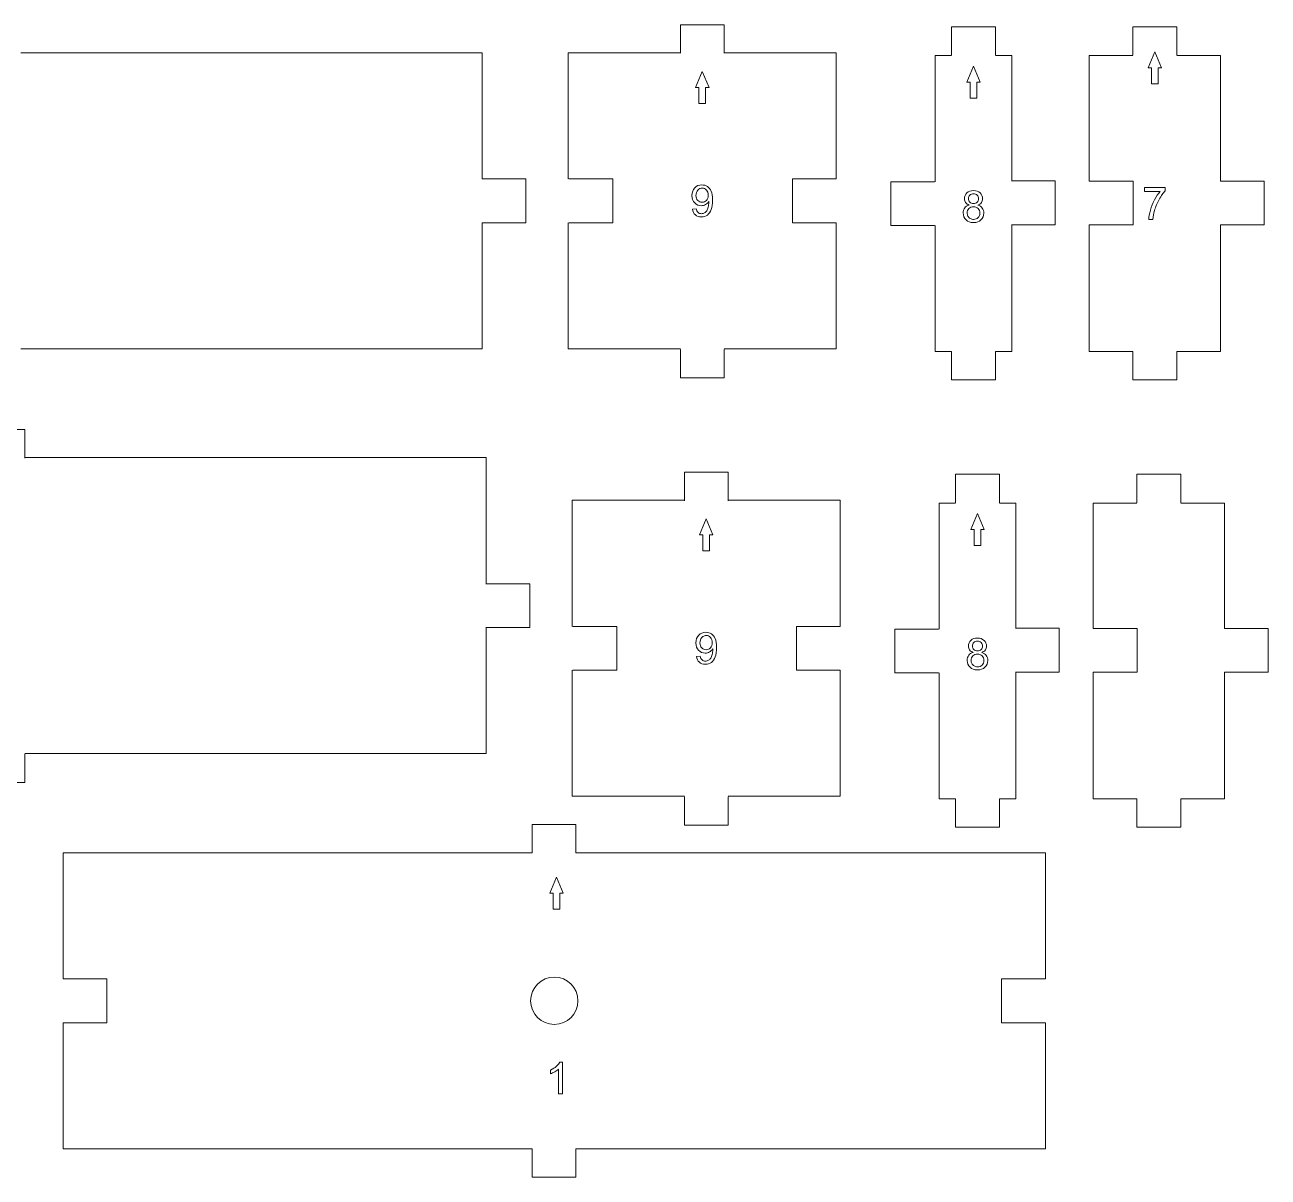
# Model space of a CAD drawing. Header units: millimetres. Extents: x -297 to 229, y 15 to 140.
# Drawn here: x -166.2 to -32.7, y 14.9 to 138.5 of the extents above; entities that cross this region are included whole.
import ezdxf

# ---------------------------------------------------------------- set-up
doc = ezdxf.new("R2010")
doc.units = ezdxf.units.MM
doc.header["$MEASUREMENT"] = 0
doc.layers.add('Layer 1', color=7, linetype='Continuous')

msp = doc.modelspace()

# ---------------------------------------------------------------- linework, layer by layer
at = {"layer": 'Layer 1', "color": 250, "lineweight": 9}
for points, knots in [([(-95.8258, 135.4795), (-95.8258, 135.4795), (-95.8258, 138.5275), (-95.8258, 138.5275), (-95.8258, 138.5275), (-95.8258, 138.5275), (-91.1268, 138.5275), (-91.1268, 138.5275), (-91.1268, 138.5275), (-91.1268, 138.5275), (-91.1268, 135.4795), (-91.1268, 135.4795)], [0, 0, 0, 0, 0.25, 0.25, 0.25, 0.25, 0.5, 0.5, 0.5, 0.5, 1, 1, 1, 1]), ([(-66.7156, 135.263), (-66.7156, 135.263), (-66.7156, 138.311), (-66.7156, 138.311), (-66.7156, 138.311), (-66.7156, 138.311), (-62.0166, 138.311), (-62.0166, 138.311), (-62.0166, 138.311), (-62.0166, 138.311), (-62.0166, 135.263), (-62.0166, 135.263)], [0, 0, 0, 0, 0.25, 0.25, 0.25, 0.25, 0.5, 0.5, 0.5, 0.5, 1, 1, 1, 1]), ([(-47.2583, 135.263), (-47.2583, 135.263), (-47.2583, 138.311), (-47.2583, 138.311), (-47.2583, 138.311), (-47.2583, 138.311), (-42.5593, 138.311), (-42.5593, 138.311), (-42.5593, 138.311), (-42.5593, 138.311), (-42.5593, 135.263), (-42.5593, 135.263)], [0, 0, 0, 0, 0.25, 0.25, 0.25, 0.25, 0.5, 0.5, 0.5, 0.5, 1, 1, 1, 1]), ([(-166.603, 135.5224), (-166.603, 135.5224), (-117.0831, 135.5224), (-117.0831, 135.5224), (-117.0831, 135.5224), (-117.0831, 135.5224), (-117.0831, 121.9968), (-117.0831, 121.9968)], [0, 0, 0, 0, 0.33333333, 0.33333333, 0.33333333, 0.33333333, 1, 1, 1, 1]), ([(-107.8558, 121.9912), (-107.8558, 121.9912), (-107.8558, 135.5168), (-107.8558, 135.5168), (-107.8558, 135.5168), (-107.8558, 135.5168), (-95.8258, 135.5168), (-95.8258, 135.5168)], [0, 0, 0, 0, 0.33333333, 0.33333333, 0.33333333, 0.33333333, 1, 1, 1, 1]), ([(-91.1268, 135.5168), (-91.1268, 135.5168), (-79.0968, 135.5168), (-79.0968, 135.5168), (-79.0968, 135.5168), (-79.0968, 135.5168), (-79.0968, 121.9912), (-79.0968, 121.9912)], [0, 0, 0, 0, 0.33333333, 0.33333333, 0.33333333, 0.33333333, 1, 1, 1, 1]), ([(-68.4922, 121.7004), (-68.4922, 121.7004), (-68.4922, 135.226), (-68.4922, 135.226), (-68.4922, 135.226), (-68.4922, 135.226), (-66.7156, 135.226), (-66.7156, 135.226)], [0, 0, 0, 0, 0.33333333, 0.33333333, 0.33333333, 0.33333333, 1, 1, 1, 1]), ([(-62.0166, 135.226), (-62.0166, 135.226), (-60.24, 135.226), (-60.24, 135.226), (-60.24, 135.226), (-60.24, 135.226), (-60.24, 121.7831), (-60.24, 121.7831)], [0, 0, 0, 0, 0.33333333, 0.33333333, 0.33333333, 0.33333333, 1, 1, 1, 1]), ([(-51.9446, 121.7747), (-51.9446, 121.7747), (-51.9446, 135.2292), (-51.9446, 135.2292), (-51.9446, 135.2292), (-51.9446, 135.2292), (-47.2583, 135.2292), (-47.2583, 135.2292)], [0, 0, 0, 0, 0.33333333, 0.33333333, 0.33333333, 0.33333333, 1, 1, 1, 1]), ([(-42.5593, 135.2292), (-42.5593, 135.2292), (-37.873, 135.2292), (-37.873, 135.2292), (-37.873, 135.2292), (-37.873, 135.2292), (-37.873, 121.7745), (-37.873, 121.7745)], [0, 0, 0, 0, 0.33333333, 0.33333333, 0.33333333, 0.33333333, 1, 1, 1, 1]), ([(-117.1159, 121.9968), (-117.1159, 121.9968), (-112.4169, 121.9968), (-112.4169, 121.9968), (-112.4169, 121.9968), (-112.4169, 121.9968), (-112.4169, 117.298), (-112.4169, 117.298), (-112.4169, 117.298), (-112.4169, 117.298), (-117.1159, 117.298), (-117.1159, 117.298)], [0, 0, 0, 0, 0.25, 0.25, 0.25, 0.25, 0.5, 0.5, 0.5, 0.5, 1, 1, 1, 1]), ([(-107.7873, 121.9912), (-107.7873, 121.9912), (-103.0883, 121.9912), (-103.0883, 121.9912), (-103.0883, 121.9912), (-103.0883, 121.9912), (-103.0883, 117.2924), (-103.0883, 117.2924), (-103.0883, 117.2924), (-103.0883, 117.2924), (-107.7873, 117.2924), (-107.7873, 117.2924)], [0, 0, 0, 0, 0.25, 0.25, 0.25, 0.25, 0.5, 0.5, 0.5, 0.5, 1, 1, 1, 1]), ([(-79.0968, 117.2924), (-79.0968, 117.2924), (-83.7958, 117.2924), (-83.7958, 117.2924), (-83.7958, 117.2924), (-83.7958, 117.2924), (-83.7958, 121.9912), (-83.7958, 121.9912), (-83.7958, 121.9912), (-83.7958, 121.9912), (-79.0968, 121.9912), (-79.0968, 121.9912)], [0, 0, 0, 0, 0.25, 0.25, 0.25, 0.25, 0.5, 0.5, 0.5, 0.5, 1, 1, 1, 1]), ([(-68.5378, 117.0016), (-68.5378, 117.0016), (-73.2368, 117.0016), (-73.2368, 117.0016), (-73.2368, 117.0016), (-73.2368, 117.0016), (-73.2368, 121.7004), (-73.2368, 121.7004), (-73.2368, 121.7004), (-73.2368, 121.7004), (-68.5378, 121.7004), (-68.5378, 121.7004)], [0, 0, 0, 0, 0.25, 0.25, 0.25, 0.25, 0.5, 0.5, 0.5, 0.5, 1, 1, 1, 1]), ([(-60.2936, 121.7831), (-60.2936, 121.7831), (-55.5946, 121.7831), (-55.5946, 121.7831), (-55.5946, 121.7831), (-55.5946, 121.7831), (-55.5946, 117.0843), (-55.5946, 117.0843), (-55.5946, 117.0843), (-55.5946, 117.0843), (-60.2936, 117.0843), (-60.2936, 117.0843)], [0, 0, 0, 0, 0.25, 0.25, 0.25, 0.25, 0.5, 0.5, 0.5, 0.5, 1, 1, 1, 1]), ([(-51.9446, 121.7747), (-51.9446, 121.7747), (-47.2456, 121.7747), (-47.2456, 121.7747), (-47.2456, 121.7747), (-47.2456, 121.7747), (-47.2456, 117.0759), (-47.2456, 117.0759), (-47.2456, 117.0759), (-47.2456, 117.0759), (-51.9446, 117.0759), (-51.9446, 117.0759)], [0, 0, 0, 0, 0.25, 0.25, 0.25, 0.25, 0.5, 0.5, 0.5, 0.5, 1, 1, 1, 1]), ([(-37.873, 121.7745), (-37.873, 121.7745), (-33.174, 121.7745), (-33.174, 121.7745), (-33.174, 121.7745), (-33.174, 121.7745), (-33.174, 117.0757), (-33.174, 117.0757), (-33.174, 117.0757), (-33.174, 117.0757), (-37.873, 117.0757), (-37.873, 117.0757)], [0, 0, 0, 0, 0.25, 0.25, 0.25, 0.25, 0.5, 0.5, 0.5, 0.5, 1, 1, 1, 1]), ([(-117.0831, 117.298), (-117.0831, 117.298), (-117.0831, 103.7724), (-117.0831, 103.7724), (-117.0831, 103.7724), (-117.0831, 103.7724), (-166.603, 103.7724), (-166.603, 103.7724)], [0, 0, 0, 0, 0.33333333, 0.33333333, 0.33333333, 0.33333333, 1, 1, 1, 1]), ([(-95.8258, 103.7668), (-95.8258, 103.7668), (-107.8558, 103.7668), (-107.8558, 103.7668), (-107.8558, 103.7668), (-107.8558, 103.7668), (-107.8558, 117.2924), (-107.8558, 117.2924)], [0, 0, 0, 0, 0.33333333, 0.33333333, 0.33333333, 0.33333333, 1, 1, 1, 1]), ([(-79.0968, 117.2924), (-79.0968, 117.2924), (-79.0968, 103.7668), (-79.0968, 103.7668), (-79.0968, 103.7668), (-79.0968, 103.7668), (-91.1268, 103.7668), (-91.1268, 103.7668)], [0, 0, 0, 0, 0.33333333, 0.33333333, 0.33333333, 0.33333333, 1, 1, 1, 1]), ([(-66.7156, 103.476), (-66.7156, 103.476), (-68.4922, 103.476), (-68.4922, 103.476), (-68.4922, 103.476), (-68.4922, 103.476), (-68.4922, 117.0016), (-68.4922, 117.0016)], [0, 0, 0, 0, 0.33333333, 0.33333333, 0.33333333, 0.33333333, 1, 1, 1, 1]), ([(-60.24, 117.0843), (-60.24, 117.0843), (-60.24, 103.476), (-60.24, 103.476), (-60.24, 103.476), (-60.24, 103.476), (-62.0166, 103.476), (-62.0166, 103.476)], [0, 0, 0, 0, 0.33333333, 0.33333333, 0.33333333, 0.33333333, 1, 1, 1, 1]), ([(-47.2583, 103.4792), (-47.2583, 103.4792), (-51.9446, 103.4792), (-51.9446, 103.4792), (-51.9446, 103.4792), (-51.9446, 103.4792), (-51.9446, 117.0759), (-51.9446, 117.0759)], [0, 0, 0, 0, 0.33333333, 0.33333333, 0.33333333, 0.33333333, 1, 1, 1, 1]), ([(-37.873, 117.0757), (-37.873, 117.0757), (-37.873, 103.4792), (-37.873, 103.4792), (-37.873, 103.4792), (-37.873, 103.4792), (-42.5593, 103.4792), (-42.5593, 103.4792)], [0, 0, 0, 0, 0.33333333, 0.33333333, 0.33333333, 0.33333333, 1, 1, 1, 1]), ([(-91.1268, 103.7101), (-91.1268, 103.7101), (-91.1268, 100.6621), (-91.1268, 100.6621), (-91.1268, 100.6621), (-91.1268, 100.6621), (-95.8258, 100.6621), (-95.8258, 100.6621), (-95.8258, 100.6621), (-95.8258, 100.6621), (-95.8258, 103.7101), (-95.8258, 103.7101)], [0, 0, 0, 0, 0.25, 0.25, 0.25, 0.25, 0.5, 0.5, 0.5, 0.5, 1, 1, 1, 1]), ([(-62.0166, 103.484), (-62.0166, 103.484), (-62.0166, 100.436), (-62.0166, 100.436), (-62.0166, 100.436), (-62.0166, 100.436), (-66.7156, 100.436), (-66.7156, 100.436), (-66.7156, 100.436), (-66.7156, 100.436), (-66.7156, 103.484), (-66.7156, 103.484)], [0, 0, 0, 0, 0.25, 0.25, 0.25, 0.25, 0.5, 0.5, 0.5, 0.5, 1, 1, 1, 1]), ([(-42.5593, 103.4936), (-42.5593, 103.4936), (-42.5593, 100.4456), (-42.5593, 100.4456), (-42.5593, 100.4456), (-42.5593, 100.4456), (-47.2583, 100.4456), (-47.2583, 100.4456), (-47.2583, 100.4456), (-47.2583, 100.4456), (-47.2583, 103.4936), (-47.2583, 103.4936)], [0, 0, 0, 0, 0.25, 0.25, 0.25, 0.25, 0.5, 0.5, 0.5, 0.5, 1, 1, 1, 1]), ([(-170.8763, 92.0518), (-170.8763, 92.0518), (-170.8763, 95.0998), (-170.8763, 95.0998), (-170.8763, 95.0998), (-170.8763, 95.0998), (-166.1773, 95.0998), (-166.1773, 95.0998), (-166.1773, 95.0998), (-166.1773, 95.0998), (-166.1773, 92.0518), (-166.1773, 92.0518)], [0, 0, 0, 0, 0.25, 0.25, 0.25, 0.25, 0.5, 0.5, 0.5, 0.5, 1, 1, 1, 1]), ([(-166.1773, 92.0891), (-166.1773, 92.0891), (-116.6574, 92.0891), (-116.6574, 92.0891), (-116.6574, 92.0891), (-116.6574, 92.0891), (-116.6574, 78.5635), (-116.6574, 78.5635)], [0, 0, 0, 0, 0.33333333, 0.33333333, 0.33333333, 0.33333333, 1, 1, 1, 1]), ([(-95.4001, 87.4742), (-95.4001, 87.4742), (-95.4001, 90.5222), (-95.4001, 90.5222), (-95.4001, 90.5222), (-95.4001, 90.5222), (-90.7011, 90.5222), (-90.7011, 90.5222), (-90.7011, 90.5222), (-90.7011, 90.5222), (-90.7011, 87.4742), (-90.7011, 87.4742)], [0, 0, 0, 0, 0.25, 0.25, 0.25, 0.25, 0.5, 0.5, 0.5, 0.5, 1, 1, 1, 1]), ([(-66.2899, 87.2577), (-66.2899, 87.2577), (-66.2899, 90.3057), (-66.2899, 90.3057), (-66.2899, 90.3057), (-66.2899, 90.3057), (-61.5909, 90.3057), (-61.5909, 90.3057), (-61.5909, 90.3057), (-61.5909, 90.3057), (-61.5909, 87.2577), (-61.5909, 87.2577)], [0, 0, 0, 0, 0.25, 0.25, 0.25, 0.25, 0.5, 0.5, 0.5, 0.5, 1, 1, 1, 1]), ([(-46.8326, 87.2577), (-46.8326, 87.2577), (-46.8326, 90.3057), (-46.8326, 90.3057), (-46.8326, 90.3057), (-46.8326, 90.3057), (-42.1336, 90.3057), (-42.1336, 90.3057), (-42.1336, 90.3057), (-42.1336, 90.3057), (-42.1336, 87.2577), (-42.1336, 87.2577)], [0, 0, 0, 0, 0.25, 0.25, 0.25, 0.25, 0.5, 0.5, 0.5, 0.5, 1, 1, 1, 1]), ([(-107.4301, 73.9859), (-107.4301, 73.9859), (-107.4301, 87.5115), (-107.4301, 87.5115), (-107.4301, 87.5115), (-107.4301, 87.5115), (-95.4001, 87.5115), (-95.4001, 87.5115)], [0, 0, 0, 0, 0.33333333, 0.33333333, 0.33333333, 0.33333333, 1, 1, 1, 1]), ([(-90.7011, 87.5115), (-90.7011, 87.5115), (-78.6711, 87.5115), (-78.6711, 87.5115), (-78.6711, 87.5115), (-78.6711, 87.5115), (-78.6711, 73.9859), (-78.6711, 73.9859)], [0, 0, 0, 0, 0.33333333, 0.33333333, 0.33333333, 0.33333333, 1, 1, 1, 1]), ([(-68.0665, 73.6951), (-68.0665, 73.6951), (-68.0665, 87.2207), (-68.0665, 87.2207), (-68.0665, 87.2207), (-68.0665, 87.2207), (-66.2899, 87.2207), (-66.2899, 87.2207)], [0, 0, 0, 0, 0.33333333, 0.33333333, 0.33333333, 0.33333333, 1, 1, 1, 1]), ([(-61.5909, 87.2207), (-61.5909, 87.2207), (-59.8143, 87.2207), (-59.8143, 87.2207), (-59.8143, 87.2207), (-59.8143, 87.2207), (-59.8143, 73.7778), (-59.8143, 73.7778)], [0, 0, 0, 0, 0.33333333, 0.33333333, 0.33333333, 0.33333333, 1, 1, 1, 1]), ([(-51.5189, 73.7694), (-51.5189, 73.7694), (-51.5189, 87.2239), (-51.5189, 87.2239), (-51.5189, 87.2239), (-51.5189, 87.2239), (-46.8326, 87.2239), (-46.8326, 87.2239)], [0, 0, 0, 0, 0.33333333, 0.33333333, 0.33333333, 0.33333333, 1, 1, 1, 1]), ([(-42.1336, 87.2239), (-42.1336, 87.2239), (-37.4473, 87.2239), (-37.4473, 87.2239), (-37.4473, 87.2239), (-37.4473, 87.2239), (-37.4473, 73.7692), (-37.4473, 73.7692)], [0, 0, 0, 0, 0.33333333, 0.33333333, 0.33333333, 0.33333333, 1, 1, 1, 1]), ([(-116.6902, 78.5635), (-116.6902, 78.5635), (-111.9912, 78.5635), (-111.9912, 78.5635), (-111.9912, 78.5635), (-111.9912, 78.5635), (-111.9912, 73.8647), (-111.9912, 73.8647), (-111.9912, 73.8647), (-111.9912, 73.8647), (-116.6902, 73.8647), (-116.6902, 73.8647)], [0, 0, 0, 0, 0.25, 0.25, 0.25, 0.25, 0.5, 0.5, 0.5, 0.5, 1, 1, 1, 1]), ([(-116.6574, 73.8647), (-116.6574, 73.8647), (-116.6574, 60.3391), (-116.6574, 60.3391), (-116.6574, 60.3391), (-116.6574, 60.3391), (-166.1773, 60.3391), (-166.1773, 60.3391)], [0, 0, 0, 0, 0.33333333, 0.33333333, 0.33333333, 0.33333333, 1, 1, 1, 1]), ([(-107.3616, 73.9859), (-107.3616, 73.9859), (-102.6626, 73.9859), (-102.6626, 73.9859), (-102.6626, 73.9859), (-102.6626, 73.9859), (-102.6626, 69.2871), (-102.6626, 69.2871), (-102.6626, 69.2871), (-102.6626, 69.2871), (-107.3616, 69.2871), (-107.3616, 69.2871)], [0, 0, 0, 0, 0.25, 0.25, 0.25, 0.25, 0.5, 0.5, 0.5, 0.5, 1, 1, 1, 1]), ([(-78.6711, 69.2871), (-78.6711, 69.2871), (-83.3701, 69.2871), (-83.3701, 69.2871), (-83.3701, 69.2871), (-83.3701, 69.2871), (-83.3701, 73.9859), (-83.3701, 73.9859), (-83.3701, 73.9859), (-83.3701, 73.9859), (-78.6711, 73.9859), (-78.6711, 73.9859)], [0, 0, 0, 0, 0.25, 0.25, 0.25, 0.25, 0.5, 0.5, 0.5, 0.5, 1, 1, 1, 1]), ([(-68.1121, 68.9963), (-68.1121, 68.9963), (-72.8111, 68.9963), (-72.8111, 68.9963), (-72.8111, 68.9963), (-72.8111, 68.9963), (-72.8111, 73.6951), (-72.8111, 73.6951), (-72.8111, 73.6951), (-72.8111, 73.6951), (-68.1121, 73.6951), (-68.1121, 73.6951)], [0, 0, 0, 0, 0.25, 0.25, 0.25, 0.25, 0.5, 0.5, 0.5, 0.5, 1, 1, 1, 1]), ([(-59.8679, 73.7778), (-59.8679, 73.7778), (-55.1689, 73.7778), (-55.1689, 73.7778), (-55.1689, 73.7778), (-55.1689, 73.7778), (-55.1689, 69.079), (-55.1689, 69.079), (-55.1689, 69.079), (-55.1689, 69.079), (-59.8679, 69.079), (-59.8679, 69.079)], [0, 0, 0, 0, 0.25, 0.25, 0.25, 0.25, 0.5, 0.5, 0.5, 0.5, 1, 1, 1, 1]), ([(-51.5189, 73.7694), (-51.5189, 73.7694), (-46.8199, 73.7694), (-46.8199, 73.7694), (-46.8199, 73.7694), (-46.8199, 73.7694), (-46.8199, 69.0706), (-46.8199, 69.0706), (-46.8199, 69.0706), (-46.8199, 69.0706), (-51.5189, 69.0706), (-51.5189, 69.0706)], [0, 0, 0, 0, 0.25, 0.25, 0.25, 0.25, 0.5, 0.5, 0.5, 0.5, 1, 1, 1, 1]), ([(-37.4473, 73.7692), (-37.4473, 73.7692), (-32.7483, 73.7692), (-32.7483, 73.7692), (-32.7483, 73.7692), (-32.7483, 73.7692), (-32.7483, 69.0704), (-32.7483, 69.0704), (-32.7483, 69.0704), (-32.7483, 69.0704), (-37.4473, 69.0704), (-37.4473, 69.0704)], [0, 0, 0, 0, 0.25, 0.25, 0.25, 0.25, 0.5, 0.5, 0.5, 0.5, 1, 1, 1, 1]), ([(-95.4001, 55.7615), (-95.4001, 55.7615), (-107.4301, 55.7615), (-107.4301, 55.7615), (-107.4301, 55.7615), (-107.4301, 55.7615), (-107.4301, 69.2871), (-107.4301, 69.2871)], [0, 0, 0, 0, 0.33333333, 0.33333333, 0.33333333, 0.33333333, 1, 1, 1, 1]), ([(-78.6711, 69.2871), (-78.6711, 69.2871), (-78.6711, 55.7615), (-78.6711, 55.7615), (-78.6711, 55.7615), (-78.6711, 55.7615), (-90.7011, 55.7615), (-90.7011, 55.7615)], [0, 0, 0, 0, 0.33333333, 0.33333333, 0.33333333, 0.33333333, 1, 1, 1, 1]), ([(-66.2899, 55.4707), (-66.2899, 55.4707), (-68.0665, 55.4707), (-68.0665, 55.4707), (-68.0665, 55.4707), (-68.0665, 55.4707), (-68.0665, 68.9963), (-68.0665, 68.9963)], [0, 0, 0, 0, 0.33333333, 0.33333333, 0.33333333, 0.33333333, 1, 1, 1, 1]), ([(-59.8143, 69.079), (-59.8143, 69.079), (-59.8143, 55.4707), (-59.8143, 55.4707), (-59.8143, 55.4707), (-59.8143, 55.4707), (-61.5909, 55.4707), (-61.5909, 55.4707)], [0, 0, 0, 0, 0.33333333, 0.33333333, 0.33333333, 0.33333333, 1, 1, 1, 1]), ([(-46.8326, 55.4739), (-46.8326, 55.4739), (-51.5189, 55.4739), (-51.5189, 55.4739), (-51.5189, 55.4739), (-51.5189, 55.4739), (-51.5189, 69.0706), (-51.5189, 69.0706)], [0, 0, 0, 0, 0.33333333, 0.33333333, 0.33333333, 0.33333333, 1, 1, 1, 1]), ([(-37.4473, 69.0704), (-37.4473, 69.0704), (-37.4473, 55.4739), (-37.4473, 55.4739), (-37.4473, 55.4739), (-37.4473, 55.4739), (-42.1336, 55.4739), (-42.1336, 55.4739)], [0, 0, 0, 0, 0.33333333, 0.33333333, 0.33333333, 0.33333333, 1, 1, 1, 1]), ([(-166.1773, 60.2824), (-166.1773, 60.2824), (-166.1773, 57.2344), (-166.1773, 57.2344), (-166.1773, 57.2344), (-166.1773, 57.2344), (-170.8763, 57.2344), (-170.8763, 57.2344), (-170.8763, 57.2344), (-170.8763, 57.2344), (-170.8763, 60.2824), (-170.8763, 60.2824)], [0, 0, 0, 0, 0.25, 0.25, 0.25, 0.25, 0.5, 0.5, 0.5, 0.5, 1, 1, 1, 1]), ([(-90.7011, 55.7048), (-90.7011, 55.7048), (-90.7011, 52.6568), (-90.7011, 52.6568), (-90.7011, 52.6568), (-90.7011, 52.6568), (-95.4001, 52.6568), (-95.4001, 52.6568), (-95.4001, 52.6568), (-95.4001, 52.6568), (-95.4001, 55.7048), (-95.4001, 55.7048)], [0, 0, 0, 0, 0.25, 0.25, 0.25, 0.25, 0.5, 0.5, 0.5, 0.5, 1, 1, 1, 1]), ([(-61.5909, 55.4787), (-61.5909, 55.4787), (-61.5909, 52.4307), (-61.5909, 52.4307), (-61.5909, 52.4307), (-61.5909, 52.4307), (-66.2899, 52.4307), (-66.2899, 52.4307), (-66.2899, 52.4307), (-66.2899, 52.4307), (-66.2899, 55.4787), (-66.2899, 55.4787)], [0, 0, 0, 0, 0.25, 0.25, 0.25, 0.25, 0.5, 0.5, 0.5, 0.5, 1, 1, 1, 1]), ([(-42.1336, 55.4883), (-42.1336, 55.4883), (-42.1336, 52.4403), (-42.1336, 52.4403), (-42.1336, 52.4403), (-42.1336, 52.4403), (-46.8326, 52.4403), (-46.8326, 52.4403), (-46.8326, 52.4403), (-46.8326, 52.4403), (-46.8326, 55.4883), (-46.8326, 55.4883)], [0, 0, 0, 0, 0.25, 0.25, 0.25, 0.25, 0.5, 0.5, 0.5, 0.5, 1, 1, 1, 1]), ([(-111.7325, 49.6894), (-111.7325, 49.6894), (-111.7325, 52.7374), (-111.7325, 52.7374), (-111.7325, 52.7374), (-111.7325, 52.7374), (-107.0335, 52.7374), (-107.0335, 52.7374), (-107.0335, 52.7374), (-107.0335, 52.7374), (-107.0335, 49.6894), (-107.0335, 49.6894)], [0, 0, 0, 0, 0.25, 0.25, 0.25, 0.25, 0.5, 0.5, 0.5, 0.5, 1, 1, 1, 1]), ([(-162.0621, 36.1639), (-162.0621, 36.1639), (-157.3631, 36.1639), (-157.3631, 36.1639), (-157.3631, 36.1639), (-157.3631, 36.1639), (-157.3631, 31.4649), (-157.3631, 31.4649), (-157.3631, 31.4649), (-157.3631, 31.4649), (-162.0621, 31.4649), (-162.0621, 31.4649)], [0, 0, 0, 0, 0.25, 0.25, 0.25, 0.25, 0.5, 0.5, 0.5, 0.5, 1, 1, 1, 1]), ([(-56.6521, 31.4649), (-56.6521, 31.4649), (-61.3511, 31.4649), (-61.3511, 31.4649), (-61.3511, 31.4649), (-61.3511, 31.4649), (-61.3511, 36.1639), (-61.3511, 36.1639), (-61.3511, 36.1639), (-61.3511, 36.1639), (-56.6521, 36.1639), (-56.6521, 36.1639)], [0, 0, 0, 0, 0.25, 0.25, 0.25, 0.25, 0.5, 0.5, 0.5, 0.5, 1, 1, 1, 1]), ([(-107.0335, 17.9394), (-107.0335, 17.9394), (-107.0335, 14.8914), (-107.0335, 14.8914), (-107.0335, 14.8914), (-107.0335, 14.8914), (-111.7325, 14.8914), (-111.7325, 14.8914), (-111.7325, 14.8914), (-111.7325, 14.8914), (-111.7325, 17.9394), (-111.7325, 17.9394)], [0, 0, 0, 0, 0.25, 0.25, 0.25, 0.25, 0.5, 0.5, 0.5, 0.5, 1, 1, 1, 1])]:
    msp.add_open_spline(points, degree=3, knots=knots, dxfattribs=at)
at = {"layer": 'Layer 1', "color": 242, "lineweight": 9}
for points, knots in [([(-45.2697, 132.1943), (-45.2697, 132.1943), (-45.2697, 133.9088), (-45.2697, 133.9088), (-45.2697, 133.9088), (-45.2697, 133.9088), (-45.6307, 133.9088), (-45.6307, 133.9088), (-45.6307, 133.9088), (-45.6307, 133.9088), (-44.9088, 135.6233), (-44.9088, 135.6233), (-44.9088, 135.6233), (-44.9088, 135.6233), (-44.1869, 133.9088), (-44.1869, 133.9088), (-44.1869, 133.9088), (-44.1869, 133.9088), (-44.5479, 133.9088), (-44.5479, 133.9088), (-44.5479, 133.9088), (-44.5479, 133.9088), (-44.5479, 132.1943), (-44.5479, 132.1943), (-44.5479, 132.1943), (-44.5479, 132.1943), (-45.2697, 132.1943), (-45.2697, 132.1943)], [0, 0, 0, 0, 0.125, 0.125, 0.125, 0.125, 0.25, 0.25, 0.25, 0.25, 0.375, 0.375, 0.375, 0.375, 0.5, 0.5, 0.5, 0.5, 0.625, 0.625, 0.625, 0.625, 0.75, 0.75, 0.75, 0.75, 1, 1, 1, 1]), ([(-93.8372, 130.102), (-93.8372, 130.102), (-93.8372, 131.8165), (-93.8372, 131.8165), (-93.8372, 131.8165), (-93.8372, 131.8165), (-94.1982, 131.8165), (-94.1982, 131.8165), (-94.1982, 131.8165), (-94.1982, 131.8165), (-93.4763, 133.531), (-93.4763, 133.531), (-93.4763, 133.531), (-93.4763, 133.531), (-92.7544, 131.8165), (-92.7544, 131.8165), (-92.7544, 131.8165), (-92.7544, 131.8165), (-93.1154, 131.8165), (-93.1154, 131.8165), (-93.1154, 131.8165), (-93.1154, 131.8165), (-93.1154, 130.102), (-93.1154, 130.102), (-93.1154, 130.102), (-93.1154, 130.102), (-93.8372, 130.102), (-93.8372, 130.102)], [0, 0, 0, 0, 0.125, 0.125, 0.125, 0.125, 0.25, 0.25, 0.25, 0.25, 0.375, 0.375, 0.375, 0.375, 0.5, 0.5, 0.5, 0.5, 0.625, 0.625, 0.625, 0.625, 0.75, 0.75, 0.75, 0.75, 1, 1, 1, 1]), ([(-64.727, 130.6679), (-64.727, 130.6679), (-64.727, 132.3824), (-64.727, 132.3824), (-64.727, 132.3824), (-64.727, 132.3824), (-65.088, 132.3824), (-65.088, 132.3824), (-65.088, 132.3824), (-65.088, 132.3824), (-64.3661, 134.0969), (-64.3661, 134.0969), (-64.3661, 134.0969), (-64.3661, 134.0969), (-63.6442, 132.3824), (-63.6442, 132.3824), (-63.6442, 132.3824), (-63.6442, 132.3824), (-64.0052, 132.3824), (-64.0052, 132.3824), (-64.0052, 132.3824), (-64.0052, 132.3824), (-64.0052, 130.6679), (-64.0052, 130.6679), (-64.0052, 130.6679), (-64.0052, 130.6679), (-64.727, 130.6679), (-64.727, 130.6679)], [0, 0, 0, 0, 0.125, 0.125, 0.125, 0.125, 0.25, 0.25, 0.25, 0.25, 0.375, 0.375, 0.375, 0.375, 0.5, 0.5, 0.5, 0.5, 0.625, 0.625, 0.625, 0.625, 0.75, 0.75, 0.75, 0.75, 1, 1, 1, 1]), ([(-94.5185, 118.7607), (-94.5185, 118.7607), (-94.1221, 118.7975), (-94.1221, 118.7975), (-94.1221, 118.7975), (-94.0885, 118.6114), (-94.0244, 118.4761), (-93.9298, 118.3917), (-93.9298, 118.3917), (-93.8352, 118.308), (-93.714, 118.2658), (-93.5654, 118.2658), (-93.5654, 118.2658), (-93.4388, 118.2658), (-93.3278, 118.2947), (-93.2324, 118.3534), (-93.2324, 118.3534), (-93.137, 118.4113), (-93.0588, 118.4887), (-92.9978, 118.5856), (-92.9978, 118.5856), (-92.9361, 118.6825), (-92.8852, 118.8139), (-92.8438, 118.9781), (-92.8438, 118.9781), (-92.8032, 119.143), (-92.7821, 119.3111), (-92.7821, 119.4823), (-92.7821, 119.4823), (-92.7821, 119.5004), (-92.7828, 119.5285), (-92.7844, 119.5645), (-92.7844, 119.5645), (-92.8673, 119.4339), (-92.9799, 119.3268), (-93.1221, 119.2454), (-93.1221, 119.2454), (-93.2652, 119.1634), (-93.42, 119.1227), (-93.5858, 119.1227), (-93.5858, 119.1227), (-93.8641, 119.1227), (-94.0994, 119.2235), (-94.2918, 119.4253), (-94.2918, 119.4253), (-94.4841, 119.627), (-94.5803, 119.892), (-94.5803, 120.2219), (-94.5803, 120.2219), (-94.5803, 120.5628), (-94.4802, 120.8365), (-94.2793, 121.0444), (-94.2793, 121.0444), (-94.0783, 121.2524), (-93.8266, 121.3564), (-93.524, 121.3564), (-93.524, 121.3564), (-93.3059, 121.3564), (-93.1065, 121.297), (-92.9251, 121.1797), (-92.9251, 121.1797), (-92.7445, 121.0624), (-92.6069, 120.8943), (-92.5131, 120.677), (-92.5131, 120.677), (-92.4193, 120.4596), (-92.3723, 120.1445), (-92.3723, 119.7317), (-92.3723, 119.7317), (-92.3723, 119.3033), (-92.4185, 118.9617), (-92.5115, 118.7068), (-92.5115, 118.7068), (-92.6054, 118.4527), (-92.7437, 118.2596), (-92.9275, 118.1266), (-92.9275, 118.1266), (-93.112, 117.9937), (-93.327, 117.9273), (-93.5748, 117.9273), (-93.5748, 117.9273), (-93.8375, 117.9273), (-94.0517, 118), (-94.2183, 118.1462), (-94.2183, 118.1462), (-94.3848, 118.2916), (-94.4849, 118.4965), (-94.5185, 118.7607)], [0, 0, 0, 0, 0.04347826, 0.04347826, 0.04347826, 0.04347826, 0.08695652, 0.08695652, 0.08695652, 0.08695652, 0.13043478, 0.13043478, 0.13043478, 0.13043478, 0.17391304, 0.17391304, 0.17391304, 0.17391304, 0.2173913, 0.2173913, 0.2173913, 0.2173913, 0.26086957, 0.26086957, 0.26086957, 0.26086957, 0.30434783, 0.30434783, 0.30434783, 0.30434783, 0.34782609, 0.34782609, 0.34782609, 0.34782609, 0.39130435, 0.39130435, 0.39130435, 0.39130435, 0.43478261, 0.43478261, 0.43478261, 0.43478261, 0.47826087, 0.47826087, 0.47826087, 0.47826087, 0.52173913, 0.52173913, 0.52173913, 0.52173913, 0.56521739, 0.56521739, 0.56521739, 0.56521739, 0.60869565, 0.60869565, 0.60869565, 0.60869565, 0.65217391, 0.65217391, 0.65217391, 0.65217391, 0.69565217, 0.69565217, 0.69565217, 0.69565217, 0.73913043, 0.73913043, 0.73913043, 0.73913043, 0.7826087, 0.7826087, 0.7826087, 0.7826087, 0.82608696, 0.82608696, 0.82608696, 0.82608696, 0.86956522, 0.86956522, 0.86956522, 0.86956522, 0.91304348, 0.91304348, 0.91304348, 0.91304348, 1, 1, 1, 1]), ([(-92.8306, 120.2431), (-92.8306, 120.4792), (-92.893, 120.6676), (-93.0189, 120.806), (-93.0189, 120.806), (-93.1456, 120.9451), (-93.2965, 121.0147), (-93.474, 121.0147), (-93.474, 121.0147), (-93.6569, 121.0147), (-93.8164, 120.9397), (-93.9525, 120.7903), (-93.9525, 120.7903), (-94.0885, 120.6402), (-94.1565, 120.4463), (-94.1565, 120.2086), (-94.1565, 120.2086), (-94.1565, 119.9945), (-94.0916, 119.8209), (-93.9626, 119.6872), (-93.9626, 119.6872), (-93.8336, 119.5535), (-93.6749, 119.4871), (-93.4857, 119.4871), (-93.4857, 119.4871), (-93.2941, 119.4871), (-93.1378, 119.5535), (-93.0151, 119.6872), (-93.0151, 119.6872), (-92.8915, 119.8209), (-92.8306, 120.0061), (-92.8306, 120.2431)], [0, 0, 0, 0, 0.11111111, 0.11111111, 0.11111111, 0.11111111, 0.22222222, 0.22222222, 0.22222222, 0.22222222, 0.33333333, 0.33333333, 0.33333333, 0.33333333, 0.44444444, 0.44444444, 0.44444444, 0.44444444, 0.55555556, 0.55555556, 0.55555556, 0.55555556, 0.66666667, 0.66666667, 0.66666667, 0.66666667, 0.77777778, 0.77777778, 0.77777778, 0.77777778, 1, 1, 1, 1]), ([(-64.8352, 119.1931), (-65.0064, 119.2557), (-65.133, 119.3448), (-65.2159, 119.4613), (-65.2159, 119.4613), (-65.298, 119.577), (-65.3395, 119.7162), (-65.3395, 119.878), (-65.3395, 119.878), (-65.3395, 120.1227), (-65.2519, 120.3275), (-65.076, 120.4941), (-65.076, 120.4941), (-64.9001, 120.6606), (-64.6671, 120.7442), (-64.3755, 120.7442), (-64.3755, 120.7442), (-64.0823, 120.7442), (-63.8462, 120.659), (-63.6671, 120.4886), (-63.6671, 120.4886), (-63.4889, 120.3182), (-63.3998, 120.111), (-63.3998, 119.8663), (-63.3998, 119.8663), (-63.3998, 119.7107), (-63.4404, 119.5754), (-63.5217, 119.4597), (-63.5217, 119.4597), (-63.6038, 119.3448), (-63.7274, 119.2557), (-63.8939, 119.1931), (-63.8939, 119.1931), (-63.6882, 119.1259), (-63.5311, 119.018), (-63.4232, 118.8679), (-63.4232, 118.8679), (-63.3161, 118.7186), (-63.2621, 118.5395), (-63.2621, 118.3324), (-63.2621, 118.3324), (-63.2621, 118.0447), (-63.3638, 117.8038), (-63.5663, 117.6084), (-63.5663, 117.6084), (-63.7696, 117.413), (-64.037, 117.3152), (-64.3685, 117.3152), (-64.3685, 117.3152), (-64.6999, 117.3152), (-64.9666, 117.413), (-65.1698, 117.6092), (-65.1698, 117.6092), (-65.3731, 117.8054), (-65.4747, 118.0501), (-65.4747, 118.3433), (-65.4747, 118.3433), (-65.4747, 118.5614), (-65.4192, 118.7444), (-65.3082, 118.8921), (-65.3082, 118.8921), (-65.198, 119.0391), (-65.04, 119.14), (-64.8352, 119.1931)], [0, 0, 0, 0, 0.05882353, 0.05882353, 0.05882353, 0.05882353, 0.11764706, 0.11764706, 0.11764706, 0.11764706, 0.17647059, 0.17647059, 0.17647059, 0.17647059, 0.23529412, 0.23529412, 0.23529412, 0.23529412, 0.29411765, 0.29411765, 0.29411765, 0.29411765, 0.35294118, 0.35294118, 0.35294118, 0.35294118, 0.41176471, 0.41176471, 0.41176471, 0.41176471, 0.47058824, 0.47058824, 0.47058824, 0.47058824, 0.52941176, 0.52941176, 0.52941176, 0.52941176, 0.58823529, 0.58823529, 0.58823529, 0.58823529, 0.64705882, 0.64705882, 0.64705882, 0.64705882, 0.70588235, 0.70588235, 0.70588235, 0.70588235, 0.76470588, 0.76470588, 0.76470588, 0.76470588, 0.82352941, 0.82352941, 0.82352941, 0.82352941, 0.88235294, 0.88235294, 0.88235294, 0.88235294, 1, 1, 1, 1]), ([(-64.9181, 119.8921), (-64.9181, 119.7334), (-64.8664, 119.6036), (-64.7648, 119.5027), (-64.7648, 119.5027), (-64.6624, 119.4019), (-64.5295, 119.351), (-64.3661, 119.351), (-64.3661, 119.351), (-64.2074, 119.351), (-64.0768, 119.4011), (-63.9752, 119.5012), (-63.9752, 119.5012), (-63.8735, 119.6012), (-63.8235, 119.724), (-63.8235, 119.8686), (-63.8235, 119.8686), (-63.8235, 120.0203), (-63.8751, 120.147), (-63.9798, 120.2501), (-63.9798, 120.2501), (-64.0846, 120.3534), (-64.2144, 120.4049), (-64.3708, 120.4049), (-64.3708, 120.4049), (-64.5279, 120.4049), (-64.6585, 120.3541), (-64.7625, 120.2541), (-64.7625, 120.2541), (-64.8664, 120.1532), (-64.9181, 120.032), (-64.9181, 119.8921)], [0, 0, 0, 0, 0.11111111, 0.11111111, 0.11111111, 0.11111111, 0.22222222, 0.22222222, 0.22222222, 0.22222222, 0.33333333, 0.33333333, 0.33333333, 0.33333333, 0.44444444, 0.44444444, 0.44444444, 0.44444444, 0.55555556, 0.55555556, 0.55555556, 0.55555556, 0.66666667, 0.66666667, 0.66666667, 0.66666667, 0.77777778, 0.77777778, 0.77777778, 0.77777778, 1, 1, 1, 1]), ([(-46.0332, 120.6586), (-46.0332, 120.6586), (-46.0332, 121.0687), (-46.0332, 121.0687), (-46.0332, 121.0687), (-46.0332, 121.0687), (-43.7844, 121.0687), (-43.7844, 121.0687), (-43.7844, 121.0687), (-43.7844, 121.0687), (-43.7844, 120.7371), (-43.7844, 120.7371), (-43.7844, 120.7371), (-44.0053, 120.5017), (-44.2245, 120.1886), (-44.4421, 119.7987), (-44.4421, 119.7987), (-44.6589, 119.4088), (-44.8272, 119.0068), (-44.9453, 118.5951), (-44.9453, 118.5951), (-45.031, 118.3039), (-45.0852, 117.986), (-45.1086, 117.6398), (-45.1086, 117.6398), (-45.1086, 117.6398), (-45.5471, 117.6398), (-45.5471, 117.6398), (-45.5471, 117.6398), (-45.5422, 117.9132), (-45.4889, 118.2432), (-45.3861, 118.6307), (-45.3861, 118.6307), (-45.2834, 119.0173), (-45.1362, 119.3911), (-44.9445, 119.7502), (-44.9445, 119.7502), (-44.7519, 120.1093), (-44.5481, 120.4127), (-44.3313, 120.6586), (-44.3313, 120.6586), (-44.3313, 120.6586), (-46.0332, 120.6586), (-46.0332, 120.6586)], [0, 0, 0, 0, 0.08333333, 0.08333333, 0.08333333, 0.08333333, 0.16666667, 0.16666667, 0.16666667, 0.16666667, 0.25, 0.25, 0.25, 0.25, 0.33333333, 0.33333333, 0.33333333, 0.33333333, 0.41666667, 0.41666667, 0.41666667, 0.41666667, 0.5, 0.5, 0.5, 0.5, 0.58333333, 0.58333333, 0.58333333, 0.58333333, 0.66666667, 0.66666667, 0.66666667, 0.66666667, 0.75, 0.75, 0.75, 0.75, 0.83333333, 0.83333333, 0.83333333, 0.83333333, 1, 1, 1, 1]), ([(-65.051, 118.341), (-65.051, 118.2237), (-65.0228, 118.1096), (-64.9673, 118.0001), (-64.9673, 118.0001), (-64.9118, 117.8899), (-64.8289, 117.8046), (-64.7187, 117.7444), (-64.7187, 117.7444), (-64.6085, 117.6842), (-64.4904, 117.6537), (-64.3637, 117.6537), (-64.3637, 117.6537), (-64.1667, 117.6537), (-64.0041, 117.7171), (-63.8759, 117.8445), (-63.8759, 117.8445), (-63.7476, 117.9712), (-63.6835, 118.1322), (-63.6835, 118.3277), (-63.6835, 118.3277), (-63.6835, 118.5262), (-63.7492, 118.6904), (-63.8813, 118.8202), (-63.8813, 118.8202), (-64.0135, 118.95), (-64.1792, 119.0149), (-64.3778, 119.0149), (-64.3778, 119.0149), (-64.5717, 119.0149), (-64.732, 118.9507), (-64.8594, 118.8225), (-64.8594, 118.8225), (-64.9869, 118.6936), (-65.051, 118.5333), (-65.051, 118.341)], [0, 0, 0, 0, 0.1, 0.1, 0.1, 0.1, 0.2, 0.2, 0.2, 0.2, 0.3, 0.3, 0.3, 0.3, 0.4, 0.4, 0.4, 0.4, 0.5, 0.5, 0.5, 0.5, 0.6, 0.6, 0.6, 0.6, 0.7, 0.7, 0.7, 0.7, 0.8, 0.8, 0.8, 0.8, 1, 1, 1, 1]), ([(-93.4115, 82.0967), (-93.4115, 82.0967), (-93.4115, 83.8112), (-93.4115, 83.8112), (-93.4115, 83.8112), (-93.4115, 83.8112), (-93.7725, 83.8112), (-93.7725, 83.8112), (-93.7725, 83.8112), (-93.7725, 83.8112), (-93.0506, 85.5257), (-93.0506, 85.5257), (-93.0506, 85.5257), (-93.0506, 85.5257), (-92.3287, 83.8112), (-92.3287, 83.8112), (-92.3287, 83.8112), (-92.3287, 83.8112), (-92.6897, 83.8112), (-92.6897, 83.8112), (-92.6897, 83.8112), (-92.6897, 83.8112), (-92.6897, 82.0967), (-92.6897, 82.0967), (-92.6897, 82.0967), (-92.6897, 82.0967), (-93.4115, 82.0967), (-93.4115, 82.0967)], [0, 0, 0, 0, 0.125, 0.125, 0.125, 0.125, 0.25, 0.25, 0.25, 0.25, 0.375, 0.375, 0.375, 0.375, 0.5, 0.5, 0.5, 0.5, 0.625, 0.625, 0.625, 0.625, 0.75, 0.75, 0.75, 0.75, 1, 1, 1, 1]), ([(-64.3013, 82.6626), (-64.3013, 82.6626), (-64.3013, 84.3771), (-64.3013, 84.3771), (-64.3013, 84.3771), (-64.3013, 84.3771), (-64.6623, 84.3771), (-64.6623, 84.3771), (-64.6623, 84.3771), (-64.6623, 84.3771), (-63.9404, 86.0916), (-63.9404, 86.0916), (-63.9404, 86.0916), (-63.9404, 86.0916), (-63.2185, 84.3771), (-63.2185, 84.3771), (-63.2185, 84.3771), (-63.2185, 84.3771), (-63.5795, 84.3771), (-63.5795, 84.3771), (-63.5795, 84.3771), (-63.5795, 84.3771), (-63.5795, 82.6626), (-63.5795, 82.6626), (-63.5795, 82.6626), (-63.5795, 82.6626), (-64.3013, 82.6626), (-64.3013, 82.6626)], [0, 0, 0, 0, 0.125, 0.125, 0.125, 0.125, 0.25, 0.25, 0.25, 0.25, 0.375, 0.375, 0.375, 0.375, 0.5, 0.5, 0.5, 0.5, 0.625, 0.625, 0.625, 0.625, 0.75, 0.75, 0.75, 0.75, 1, 1, 1, 1]), ([(-94.0928, 70.7554), (-94.0928, 70.7554), (-93.6964, 70.7922), (-93.6964, 70.7922), (-93.6964, 70.7922), (-93.6628, 70.6061), (-93.5987, 70.4708), (-93.5041, 70.3864), (-93.5041, 70.3864), (-93.4095, 70.3027), (-93.2883, 70.2605), (-93.1397, 70.2605), (-93.1397, 70.2605), (-93.0131, 70.2605), (-92.9021, 70.2894), (-92.8067, 70.3481), (-92.8067, 70.3481), (-92.7113, 70.406), (-92.6331, 70.4834), (-92.5721, 70.5803), (-92.5721, 70.5803), (-92.5104, 70.6772), (-92.4595, 70.8086), (-92.4181, 70.9728), (-92.4181, 70.9728), (-92.3775, 71.1377), (-92.3564, 71.3058), (-92.3564, 71.477), (-92.3564, 71.477), (-92.3564, 71.4951), (-92.3571, 71.5232), (-92.3587, 71.5592), (-92.3587, 71.5592), (-92.4416, 71.4286), (-92.5542, 71.3215), (-92.6964, 71.2401), (-92.6964, 71.2401), (-92.8395, 71.1581), (-92.9943, 71.1174), (-93.1601, 71.1174), (-93.1601, 71.1174), (-93.4384, 71.1174), (-93.6737, 71.2182), (-93.8661, 71.42), (-93.8661, 71.42), (-94.0584, 71.6217), (-94.1546, 71.8867), (-94.1546, 72.2166), (-94.1546, 72.2166), (-94.1546, 72.5575), (-94.0545, 72.8312), (-93.8536, 73.0391), (-93.8536, 73.0391), (-93.6526, 73.2471), (-93.4009, 73.3511), (-93.0983, 73.3511), (-93.0983, 73.3511), (-92.8802, 73.3511), (-92.6808, 73.2917), (-92.4994, 73.1744), (-92.4994, 73.1744), (-92.3188, 73.0571), (-92.1812, 72.889), (-92.0874, 72.6717), (-92.0874, 72.6717), (-91.9936, 72.4543), (-91.9466, 72.1392), (-91.9466, 71.7264), (-91.9466, 71.7264), (-91.9466, 71.298), (-91.9928, 70.9564), (-92.0858, 70.7015), (-92.0858, 70.7015), (-92.1797, 70.4474), (-92.318, 70.2543), (-92.5018, 70.1213), (-92.5018, 70.1213), (-92.6863, 69.9884), (-92.9013, 69.922), (-93.1491, 69.922), (-93.1491, 69.922), (-93.4118, 69.922), (-93.626, 69.9947), (-93.7926, 70.1409), (-93.7926, 70.1409), (-93.9591, 70.2863), (-94.0592, 70.4912), (-94.0928, 70.7554)], [0, 0, 0, 0, 0.04347826, 0.04347826, 0.04347826, 0.04347826, 0.08695652, 0.08695652, 0.08695652, 0.08695652, 0.13043478, 0.13043478, 0.13043478, 0.13043478, 0.17391304, 0.17391304, 0.17391304, 0.17391304, 0.2173913, 0.2173913, 0.2173913, 0.2173913, 0.26086957, 0.26086957, 0.26086957, 0.26086957, 0.30434783, 0.30434783, 0.30434783, 0.30434783, 0.34782609, 0.34782609, 0.34782609, 0.34782609, 0.39130435, 0.39130435, 0.39130435, 0.39130435, 0.43478261, 0.43478261, 0.43478261, 0.43478261, 0.47826087, 0.47826087, 0.47826087, 0.47826087, 0.52173913, 0.52173913, 0.52173913, 0.52173913, 0.56521739, 0.56521739, 0.56521739, 0.56521739, 0.60869565, 0.60869565, 0.60869565, 0.60869565, 0.65217391, 0.65217391, 0.65217391, 0.65217391, 0.69565217, 0.69565217, 0.69565217, 0.69565217, 0.73913043, 0.73913043, 0.73913043, 0.73913043, 0.7826087, 0.7826087, 0.7826087, 0.7826087, 0.82608696, 0.82608696, 0.82608696, 0.82608696, 0.86956522, 0.86956522, 0.86956522, 0.86956522, 0.91304348, 0.91304348, 0.91304348, 0.91304348, 1, 1, 1, 1]), ([(-92.4049, 72.2378), (-92.4049, 72.4739), (-92.4673, 72.6623), (-92.5932, 72.8007), (-92.5932, 72.8007), (-92.7199, 72.9398), (-92.8708, 73.0094), (-93.0483, 73.0094), (-93.0483, 73.0094), (-93.2312, 73.0094), (-93.3907, 72.9344), (-93.5268, 72.785), (-93.5268, 72.785), (-93.6628, 72.6349), (-93.7308, 72.441), (-93.7308, 72.2033), (-93.7308, 72.2033), (-93.7308, 71.9892), (-93.6659, 71.8156), (-93.5369, 71.6819), (-93.5369, 71.6819), (-93.4079, 71.5482), (-93.2492, 71.4818), (-93.06, 71.4818), (-93.06, 71.4818), (-92.8684, 71.4818), (-92.7121, 71.5482), (-92.5894, 71.6819), (-92.5894, 71.6819), (-92.4658, 71.8156), (-92.4049, 72.0008), (-92.4049, 72.2378)], [0, 0, 0, 0, 0.11111111, 0.11111111, 0.11111111, 0.11111111, 0.22222222, 0.22222222, 0.22222222, 0.22222222, 0.33333333, 0.33333333, 0.33333333, 0.33333333, 0.44444444, 0.44444444, 0.44444444, 0.44444444, 0.55555556, 0.55555556, 0.55555556, 0.55555556, 0.66666667, 0.66666667, 0.66666667, 0.66666667, 0.77777778, 0.77777778, 0.77777778, 0.77777778, 1, 1, 1, 1]), ([(-64.4095, 71.1878), (-64.5807, 71.2504), (-64.7073, 71.3395), (-64.7902, 71.456), (-64.7902, 71.456), (-64.8723, 71.5717), (-64.9138, 71.7109), (-64.9138, 71.8727), (-64.9138, 71.8727), (-64.9138, 72.1174), (-64.8262, 72.3222), (-64.6503, 72.4888), (-64.6503, 72.4888), (-64.4744, 72.6553), (-64.2414, 72.7389), (-63.9498, 72.7389), (-63.9498, 72.7389), (-63.6566, 72.7389), (-63.4205, 72.6537), (-63.2414, 72.4833), (-63.2414, 72.4833), (-63.0632, 72.3129), (-62.9741, 72.1057), (-62.9741, 71.861), (-62.9741, 71.861), (-62.9741, 71.7054), (-63.0147, 71.5701), (-63.096, 71.4544), (-63.096, 71.4544), (-63.1781, 71.3395), (-63.3017, 71.2504), (-63.4682, 71.1878), (-63.4682, 71.1878), (-63.2625, 71.1206), (-63.1054, 71.0127), (-62.9975, 70.8626), (-62.9975, 70.8626), (-62.8904, 70.7133), (-62.8364, 70.5342), (-62.8364, 70.3271), (-62.8364, 70.3271), (-62.8364, 70.0394), (-62.9381, 69.7985), (-63.1406, 69.6031), (-63.1406, 69.6031), (-63.3439, 69.4077), (-63.6113, 69.3099), (-63.9428, 69.3099), (-63.9428, 69.3099), (-64.2742, 69.3099), (-64.5409, 69.4077), (-64.7441, 69.6039), (-64.7441, 69.6039), (-64.9474, 69.8001), (-65.049, 70.0448), (-65.049, 70.338), (-65.049, 70.338), (-65.049, 70.5561), (-64.9935, 70.7391), (-64.8825, 70.8868), (-64.8825, 70.8868), (-64.7723, 71.0338), (-64.6143, 71.1347), (-64.4095, 71.1878)], [0, 0, 0, 0, 0.05882353, 0.05882353, 0.05882353, 0.05882353, 0.11764706, 0.11764706, 0.11764706, 0.11764706, 0.17647059, 0.17647059, 0.17647059, 0.17647059, 0.23529412, 0.23529412, 0.23529412, 0.23529412, 0.29411765, 0.29411765, 0.29411765, 0.29411765, 0.35294118, 0.35294118, 0.35294118, 0.35294118, 0.41176471, 0.41176471, 0.41176471, 0.41176471, 0.47058824, 0.47058824, 0.47058824, 0.47058824, 0.52941176, 0.52941176, 0.52941176, 0.52941176, 0.58823529, 0.58823529, 0.58823529, 0.58823529, 0.64705882, 0.64705882, 0.64705882, 0.64705882, 0.70588235, 0.70588235, 0.70588235, 0.70588235, 0.76470588, 0.76470588, 0.76470588, 0.76470588, 0.82352941, 0.82352941, 0.82352941, 0.82352941, 0.88235294, 0.88235294, 0.88235294, 0.88235294, 1, 1, 1, 1]), ([(-64.4924, 71.8868), (-64.4924, 71.7281), (-64.4407, 71.5983), (-64.3391, 71.4974), (-64.3391, 71.4974), (-64.2367, 71.3966), (-64.1038, 71.3457), (-63.9404, 71.3457), (-63.9404, 71.3457), (-63.7817, 71.3457), (-63.6511, 71.3958), (-63.5495, 71.4959), (-63.5495, 71.4959), (-63.4478, 71.5959), (-63.3978, 71.7187), (-63.3978, 71.8633), (-63.3978, 71.8633), (-63.3978, 72.015), (-63.4494, 72.1417), (-63.5541, 72.2448), (-63.5541, 72.2448), (-63.6589, 72.3481), (-63.7887, 72.3996), (-63.9451, 72.3996), (-63.9451, 72.3996), (-64.1022, 72.3996), (-64.2328, 72.3488), (-64.3368, 72.2488), (-64.3368, 72.2488), (-64.4407, 72.1479), (-64.4924, 72.0267), (-64.4924, 71.8868)], [0, 0, 0, 0, 0.11111111, 0.11111111, 0.11111111, 0.11111111, 0.22222222, 0.22222222, 0.22222222, 0.22222222, 0.33333333, 0.33333333, 0.33333333, 0.33333333, 0.44444444, 0.44444444, 0.44444444, 0.44444444, 0.55555556, 0.55555556, 0.55555556, 0.55555556, 0.66666667, 0.66666667, 0.66666667, 0.66666667, 0.77777778, 0.77777778, 0.77777778, 0.77777778, 1, 1, 1, 1]), ([(-64.6253, 70.3357), (-64.6253, 70.2184), (-64.5971, 70.1043), (-64.5416, 69.9948), (-64.5416, 69.9948), (-64.4861, 69.8846), (-64.4032, 69.7993), (-64.293, 69.7391), (-64.293, 69.7391), (-64.1828, 69.6789), (-64.0647, 69.6484), (-63.938, 69.6484), (-63.938, 69.6484), (-63.741, 69.6484), (-63.5784, 69.7118), (-63.4502, 69.8392), (-63.4502, 69.8392), (-63.3219, 69.9659), (-63.2578, 70.1269), (-63.2578, 70.3224), (-63.2578, 70.3224), (-63.2578, 70.5209), (-63.3235, 70.6851), (-63.4556, 70.8149), (-63.4556, 70.8149), (-63.5878, 70.9447), (-63.7535, 71.0096), (-63.9521, 71.0096), (-63.9521, 71.0096), (-64.146, 71.0096), (-64.3063, 70.9454), (-64.4337, 70.8172), (-64.4337, 70.8172), (-64.5612, 70.6883), (-64.6253, 70.528), (-64.6253, 70.3357)], [0, 0, 0, 0, 0.1, 0.1, 0.1, 0.1, 0.2, 0.2, 0.2, 0.2, 0.3, 0.3, 0.3, 0.3, 0.4, 0.4, 0.4, 0.4, 0.5, 0.5, 0.5, 0.5, 0.6, 0.6, 0.6, 0.6, 0.7, 0.7, 0.7, 0.7, 0.8, 0.8, 0.8, 0.8, 1, 1, 1, 1]), ([(-109.4877, 43.6342), (-109.4877, 43.6342), (-109.4877, 45.3487), (-109.4877, 45.3487), (-109.4877, 45.3487), (-109.4877, 45.3487), (-109.8487, 45.3487), (-109.8487, 45.3487), (-109.8487, 45.3487), (-109.8487, 45.3487), (-109.1268, 47.0632), (-109.1268, 47.0632), (-109.1268, 47.0632), (-109.1268, 47.0632), (-108.4049, 45.3487), (-108.4049, 45.3487), (-108.4049, 45.3487), (-108.4049, 45.3487), (-108.7659, 45.3487), (-108.7659, 45.3487), (-108.7659, 45.3487), (-108.7659, 45.3487), (-108.7659, 43.6342), (-108.7659, 43.6342), (-108.7659, 43.6342), (-108.7659, 43.6342), (-109.4877, 43.6342), (-109.4877, 43.6342)], [0, 0, 0, 0, 0.125, 0.125, 0.125, 0.125, 0.25, 0.25, 0.25, 0.25, 0.375, 0.375, 0.375, 0.375, 0.5, 0.5, 0.5, 0.5, 0.625, 0.625, 0.625, 0.625, 0.75, 0.75, 0.75, 0.75, 1, 1, 1, 1]), ([(-108.4941, 23.8118), (-108.4941, 23.8118), (-108.9133, 23.8118), (-108.9133, 23.8118), (-108.9133, 23.8118), (-108.9133, 23.8118), (-108.9133, 26.4831), (-108.9133, 26.4831), (-108.9133, 26.4831), (-109.0143, 26.387), (-109.1464, 26.2907), (-109.3102, 26.1946), (-109.3102, 26.1946), (-109.4749, 26.0983), (-109.622, 26.0259), (-109.7525, 25.9783), (-109.7525, 25.9783), (-109.7525, 25.9783), (-109.7525, 26.383), (-109.7525, 26.383), (-109.7525, 26.383), (-109.5178, 26.4934), (-109.3126, 26.6271), (-109.1368, 26.7837), (-109.1368, 26.7837), (-108.9618, 26.9411), (-108.837, 27.0929), (-108.7638, 27.2408), (-108.7638, 27.2408), (-108.7638, 27.2408), (-108.4941, 27.2408), (-108.4941, 27.2408), (-108.4941, 27.2408), (-108.4941, 27.2408), (-108.4941, 23.8118), (-108.4941, 23.8118)], [0, 0, 0, 0, 0.1, 0.1, 0.1, 0.1, 0.2, 0.2, 0.2, 0.2, 0.3, 0.3, 0.3, 0.3, 0.4, 0.4, 0.4, 0.4, 0.5, 0.5, 0.5, 0.5, 0.6, 0.6, 0.6, 0.6, 0.7, 0.7, 0.7, 0.7, 0.8, 0.8, 0.8, 0.8, 1, 1, 1, 1])]:
    msp.add_open_spline(points, degree=3, knots=knots, dxfattribs=at)
at = {"layer": 'Layer 1', "lineweight": 9}
for points, knots in [([(-162.0621, 36.1639), (-162.0621, 36.1639), (-162.0621, 49.6894), (-162.0621, 49.6894), (-162.0621, 49.6894), (-162.0621, 49.6894), (-111.7325, 49.6894), (-111.7325, 49.6894)], [0, 0, 0, 0, 0.33333333, 0.33333333, 0.33333333, 0.33333333, 1, 1, 1, 1]), ([(-107.0335, 49.6894), (-107.0335, 49.6894), (-56.6521, 49.6894), (-56.6521, 49.6894), (-56.6521, 49.6894), (-56.6521, 49.6894), (-56.6521, 36.1639), (-56.6521, 36.1639)], [0, 0, 0, 0, 0.33333333, 0.33333333, 0.33333333, 0.33333333, 1, 1, 1, 1]), ([(-109.3568, 31.2742), (-110.7605, 31.2742), (-111.8981, 32.4116), (-111.8981, 33.8142), (-111.8981, 33.8142), (-111.8981, 35.2168), (-110.7605, 36.3542), (-109.3568, 36.3542), (-109.3568, 36.3542), (-107.9535, 36.3542), (-106.8159, 35.2168), (-106.8159, 33.8142), (-106.8159, 33.8142), (-106.8159, 32.4116), (-107.9535, 31.2742), (-109.3568, 31.2742)], [0, 0, 0, 0, 0.2, 0.2, 0.2, 0.2, 0.4, 0.4, 0.4, 0.4, 0.6, 0.6, 0.6, 0.6, 1, 1, 1, 1]), ([(-111.7325, 17.9394), (-111.7325, 17.9394), (-162.0621, 17.9394), (-162.0621, 17.9394), (-162.0621, 17.9394), (-162.0621, 17.9394), (-162.0621, 31.4649), (-162.0621, 31.4649)], [0, 0, 0, 0, 0.33333333, 0.33333333, 0.33333333, 0.33333333, 1, 1, 1, 1]), ([(-56.6521, 31.4649), (-56.6521, 31.4649), (-56.6521, 17.9394), (-56.6521, 17.9394), (-56.6521, 17.9394), (-56.6521, 17.9394), (-107.0335, 17.9394), (-107.0335, 17.9394)], [0, 0, 0, 0, 0.33333333, 0.33333333, 0.33333333, 0.33333333, 1, 1, 1, 1])]:
    msp.add_open_spline(points, degree=3, knots=knots, dxfattribs=at)

doc.saveas('drawing.dxf')
